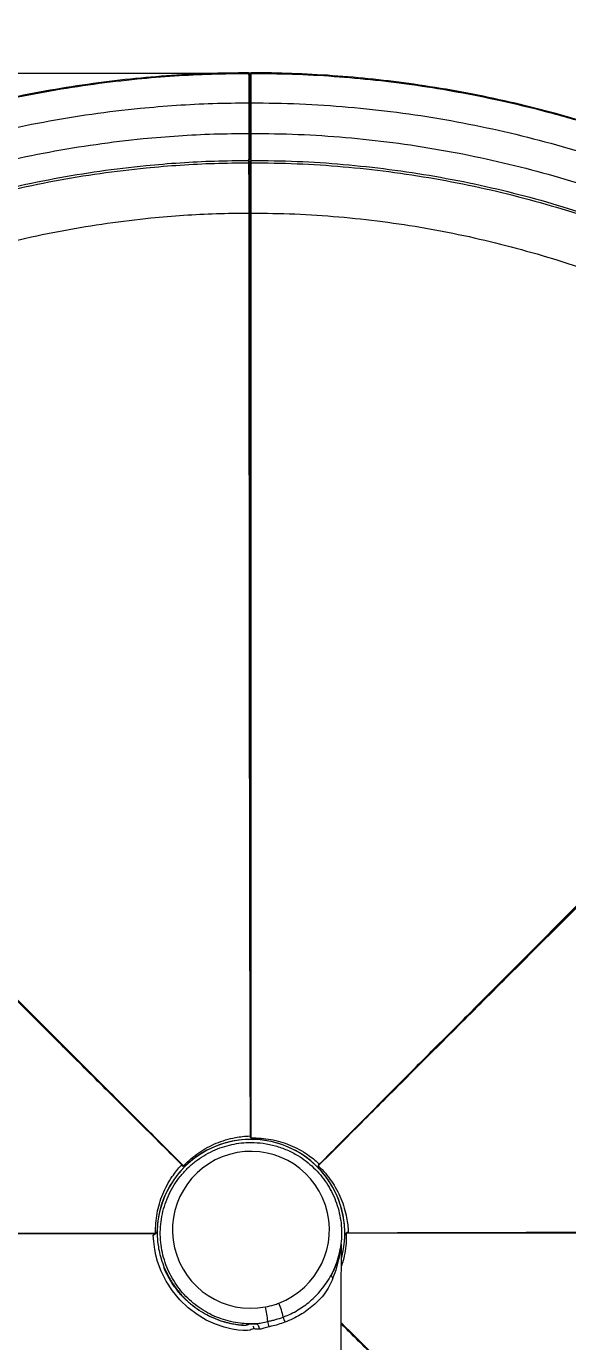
# Model space of a CAD drawing. Header units: millimetres. Extents: x -7720 to 6073, y -7402 to 5433.
# Drawn here: x -1312 to -958, y 3104 to 3965 of the extents above; entities that cross this region are included whole.
import ezdxf

# ---------------------------------------------------------------- set-up
doc = ezdxf.new("R2010")
doc.units = ezdxf.units.MM
for name, color, linetype in [('DIKOM_ЗОНА', 80, 'Continuous'), ('DIKOM_ОБЪЕКТ', 7, 'Continuous'), ('DIKOM_РАЗМЕР_ЗОНА', 7, 'Continuous'), ('DIKOM_РАЗМЕР_ОБЪЕКТА', 7, 'Continuous')]:
    doc.layers.add(name, color=color, linetype=linetype)
doc.styles.add('style1', font='arial.ttf', dxfattribs={"width": 0.8})
doc.dimstyles.new('1-50', dxfattribs={"dimtxt": 300, "dimasz": 200, "dimexe": 100, "dimexo": 0, "dimgap": 100, "dimtad": 1, "dimtxsty": 'style1', "dimcen": 200, "dimclrd": 7, "dimclre": 7, "dimclrt": 7, "dimadec": 1, "dimazin": 2, "dimtfac": 1, "dimtmove": 0, "dimatfit": 2, "dimfxl": 0, "dimlwd": 25, "dimlwe": 18, "dimarcsym": 0})

# ---------------------------------------------------------------- blocks, each defined once
blk = doc.blocks.new('*D0')
at = {"layer": 'Defpoints', "color": 0, "transparency": 16777216}
for p in [(-1165.04, 3934.07), (-6387.82, -4153.36), (1392.52, -4153.36)]:
    blk.add_point(p, dxfattribs=at)
at = {"layer": 'DIKOM_РАЗМЕР_ОБЪЕКТА', "color": 7, "lineweight": 18, "transparency": 16777216}
for p, q in [((-1165.04, 3934.07), (-6487.82, 3934.07)), ((1392.52, -4153.36), (-6487.82, -4153.36))]:
    blk.add_line(p, q, dxfattribs=at)
at = {"layer": 'DIKOM_РАЗМЕР_ОБЪЕКТА', "color": 7, "lineweight": 25, "transparency": 16777216}
blk.add_line((-6387.82, 3734.07), (-6387.82, -3953.36), dxfattribs=at)
at = {"layer": 'DIKOM_РАЗМЕР_ОБЪЕКТА', "color": 7, "transparency": 16777216}
for points in [[(-6421.16, 3734.07), (-6354.49, 3734.07), (-6387.82, 3934.07)], [(-6421.16, -3953.36), (-6354.49, -3953.36), (-6387.82, -4153.36)]]:
    blk.add_solid(points, dxfattribs=at)
at = {"layer": 'DIKOM_РАЗМЕР_ОБЪЕКТА', "color": 7, "transparency": 16777216, "insert": (-6640.99, -109.65), "char_height": 300, "attachment_point": 5, "rotation": 90, "style": 'style1'}
blk.add_mtext('8100', dxfattribs=at)
blk = doc.blocks.new('*D2')
at = {"layer": 'Defpoints', "color": 0, "transparency": 16777216}
for p in [(-2365.16, 5433.02), (-7269.56, -6016.09), (1800.96, -6016.09)]:
    blk.add_point(p, dxfattribs=at)
at = {"layer": 'DIKOM_РАЗМЕР_ЗОНА', "color": 7, "lineweight": 18, "transparency": 16777216}
for p, q in [((-2365.16, 5433.02), (-7369.56, 5433.02)), ((1800.96, -6016.09), (-7369.56, -6016.09))]:
    blk.add_line(p, q, dxfattribs=at)
at = {"layer": 'DIKOM_РАЗМЕР_ЗОНА', "color": 7, "lineweight": 25, "transparency": 16777216}
blk.add_line((-7269.56, 5233.02), (-7269.56, -5816.09), dxfattribs=at)
at = {"layer": 'DIKOM_РАЗМЕР_ЗОНА', "color": 7, "transparency": 16777216}
for points in [[(-7302.9, 5233.02), (-7236.23, 5233.02), (-7269.56, 5433.02)], [(-7302.9, -5816.09), (-7236.23, -5816.09), (-7269.56, -6016.09)]]:
    blk.add_solid(points, dxfattribs=at)
at = {"layer": 'DIKOM_РАЗМЕР_ЗОНА', "color": 7, "transparency": 16777216, "insert": (-7522.73, -291.53), "char_height": 300, "attachment_point": 5, "rotation": 90, "style": 'style1'}
blk.add_mtext('11500', dxfattribs=at)

msp = doc.modelspace()

# ---------------------------------------------------------------- linework, layer by layer
at = {"layer": 'DIKOM_ЗОНА', "color": 3, "lineweight": 15}
msp.add_lwpolyline([(1006.316, 3795.137, 0.3348645), (-1165.044, 5433.022), (-2365.162, 5433.022, 0.1989124), (-3072.269, 5140.129), (-4062.919, 4149.479, 0.1989124), (-4355.812, 3442.372), (-4355.812, 2151.97, -0.4142136), (-4605.812, 1901.97), (-4938.714, 1901.97, 0.4142136), (-5938.714, 901.97), (-5938.714, -776.987, 0.4142136), (-4938.714, -1776.987), (-3541.996, -1776.987, -0.3663414), (-3295.439, -1985.636, 0.3663414), (-2051.333, -3038.468), (-1706.172, -3038.468, -0.1989124), (-1529.395, -3111.691), (1082.178, -5723.265, 0.421069)], format="xyb", dxfattribs=at)
at = {"layer": 'DIKOM_ОБЪЕКТ', "color": 7, "linetype": 'Continuous', "lineweight": 15}
for p, q in [((-1165.044, 3934.068), (-1165.693, 3933.484)), ((-1165.044, 3934.432), (-1165.044, 3934.068)), ((-1165.044, 3914.784), (-1165.795, 3914.783)), ((-1165.786, 3914.783), (-1165.785, 3914.783)), ((-1165.044, 3914.784), (-1165.044, 3894.784)), ((-1165.044, 3894.784), (-1165.872, 3894.782)), ((-1165.783, 3894.778), (-1165.783, 3894.778)), ((-1165.044, 3875.571), (-1165.891, 3876.332)), ((-1165.886, 3876.1), (-1165.886, 3876.132)), ((-1165.044, 3877.099), (-1165.697, 3877.685)), ((-1165.044, 3877.099), (-1165.044, 3875.571)), ((-1165.852, 3843.05), (-1165.828, 3846.265)), ((-1165.755, 3238.515), (-1165.362, 3238.374)), ((-1164.865, 3237.23), (-1164.779, 3236.843)), ((-1120.483, 3220.351), (-1120.304, 3219.974)), ((-1210.611, 3219.345), (-1210.234, 3219.524)), ((-1209.133, 3218.967), (-1209.073, 3219.067)), ((-1209.073, 3219.067), (-1208.738, 3218.853)), ((-1120.761, 3218.814), (-1120.974, 3218.479)), ((-1102.597, 3174.605), (-1102.985, 3174.519)), ((-1101.313, 3175.496), (-1101.454, 3175.103)), ((-1105.744, 3167.204), (-1105.719, 3167.583)), ((-1168.341, 3114.731), (-1168.297, 3114.738))]:
    msp.add_line(p, q, dxfattribs=at)
at = {"layer": 'DIKOM_ОБЪЕКТ', "color": 7, "linetype": 'Continuous', "lineweight": 15, "flags": 128}
for points in [[(-1166.381, 3934.067), (-1166.381, 3934.076), (-1166.381, 3934.113), (-1166.381, 3934.26), (-1166.381, 3934.431)], [(-1165.881, 3933.567), (-1165.881, 3933.626), (-1165.881, 3933.943)], [(-1166.155, 3894.783), (-1166.156, 3899.788), (-1166.158, 3904.792), (-1166.16, 3914.783), (-1166.16, 3914.783)], [(-1166.155, 3894.778), (-1166.155, 3894.783), (-1166.155, 3894.783)], [(-1165.783, 3894.783), (-1165.788, 3894.783), (-1165.831, 3894.783), (-1165.911, 3894.783), (-1166.022, 3894.783), (-1166.155, 3894.783)], [(-1166.387, 3877.096), (-1166.387, 3877.097), (-1166.386, 3877.098)], [(-1165.729, 3382.058), (-1165.765, 3401.968), (-1165.799, 3421.99), (-1165.831, 3442.072), (-1165.86, 3462.201), (-1165.887, 3482.404), (-1165.913, 3502.604), (-1165.938, 3522.749), (-1165.96, 3542.785), (-1165.982, 3562.653), (-1166.003, 3582.363), (-1166.022, 3601.938), (-1166.04, 3621.304), (-1166.058, 3640.409), (-1166.075, 3659.204), (-1166.095, 3682.477), (-1166.114, 3705.168), (-1166.132, 3727.211), (-1166.15, 3748.548), (-1166.166, 3769.119), (-1166.181, 3788.869), (-1166.198, 3807.743), (-1166.213, 3825.689), (-1166.227, 3842.635), (-1166.227, 3842.635), (-1166.227, 3842.635)], [(-1165.821, 3843.049), (-1165.82, 3843.043), (-1165.819, 3843.002)], [(-1018.964, 3321.834), (-1004.911, 3335.938), (-990.777, 3350.12), (-976.6, 3364.342), (-962.386, 3378.595), (-948.119, 3392.901)], [(-1312.093, 3320.864), (-1326.197, 3334.917)], [(-1164.797, 3111.743), (-1164.797, 3111.743), (-1165.561, 3111.33), (-1167.376, 3111.108), (-1170.061, 3111.121), (-1173.434, 3111.411), (-1177.313, 3112.022), (-1182.555, 3113.306), (-1188.278, 3115.29), (-1194.265, 3118.021), (-1200.3, 3121.55), (-1206.168, 3125.924), (-1211.628, 3131.19), (-1216.473, 3137.142), (-1220.595, 3143.512), (-1223.886, 3150.028), (-1226.24, 3156.422), (-1227.289, 3160.409), (-1228.041, 3164.153), (-1228.733, 3169.341), (-1229.024, 3173.649)], [(-957.77, 3175.47), (-937.859, 3175.506)], [(-1106.063, 3096.55), (-1105.905, 3131.877), (-1105.744, 3167.204)], [(-1112.352, 3147.57), (-1112.419, 3147.365), (-1112.427, 3147.135), (-1112.376, 3146.885), (-1112.268, 3146.621), (-1112.105, 3146.347), (-1111.89, 3146.069), (-1111.628, 3145.795), (-1111.324, 3145.529)], [(-1161.989, 3115.613), (-1161.514, 3115.558), (-1161.056, 3115.353), (-1160.638, 3115.011), (-1160.28, 3114.546), (-1160, 3113.984), (-1159.814, 3113.353), (-1159.73, 3112.684), (-1159.753, 3112.012)]]:
    msp.add_lwpolyline(points, dxfattribs=at)
at = {"layer": 'DIKOM_ОБЪЕКТ', "color": 7, "linetype": 'Continuous', "lineweight": 15}
for centre, radius, start, end in [((-1166.059, 3806.233), 108.55, 89.855496, 90.053439), ((-1165.914, 3963.015), 68.237, 269.798187, 270.109788), ((-1389.648, 3876.62), 223.262, 359.730679, 0.122298), ((-1166.392, 3876.07), 0.5, 270.383253, 333.525773), ((-1166.392, 3876.07), 0.5, 333.517129, 6.804306), ((-1166.246, 3843.066), 0.432, 272.428426, 351.500605), ((-1162.827, 3238.982), 2.965, 189.074991, 246.396318), ((-1165.044, 3174.784), 61.489, 90, 178.153815), ((-1165.044, 3174.784), 61.489, 345.104402, 178.153815), ((-1165.044, 3174.784), 61.489, 345.133436, 90), ((-1118.081, 3218.612), 2.965, 144.07527, 201.396131), ((-1208.871, 3221.746), 2.965, 234.07527, 291.396131), ((-1100.845, 3172.567), 2.965, 99.074991, 156.396318), ((-1128.593, 3171.188), 23.193, 341.543386, 350.108966), ((-1243.236, 3107.506), 89.789, 6.141469, 12.268265), ((-1189.02, 3110.426), 46.163, 11.918655, 23.790378), ((-1196.189, 3104.806), 43.983, 11.482335, 16.248558), ((-1127.916, 3123.116), 16.245, 191.199995, 203.828183), ((-1127.432, 3023.861), 95.496, 111.943944, 113.033867)]:
    msp.add_arc(centre, radius, start, end, dxfattribs=at)
msp.add_ellipse((-1165.044, 3177.041), major_axis=(0, -51.351), ratio=0.9999981, start_param=0.3636415, end_param=6.4701759, dxfattribs=at)
for points, knots in [([(-1166.381, 3934.431), (-1175.391, 3934.322), (-1193.414, 3934.105), (-1220.411, 3932.56), (-1247.791, 3930.085), (-1275.512, 3926.534), (-1303.53, 3921.881), (-1330.589, 3916.342), (-1356.674, 3910.016), (-1381.783, 3903.007), (-1406.645, 3895.14), (-1431.216, 3886.431), (-1453.979, 3877.471), (-1477.16, 3867.5), (-1500.717, 3856.441), (-1525.958, 3843.42), (-1550.694, 3829.465), (-1574.896, 3814.596), (-1598.5, 3798.823), (-1621.154, 3782.543), (-1642.421, 3765.63), (-1663.933, 3748.896), (-1680.121, 3729.295), (-1702.196, 3721.131), (-1702.196, 3711.936), (-1702.196, 3711.936)], [0, 0, 0, 0, 0.0454089, 0.0908314, 0.1362403, 0.1839372, 0.2316499, 0.2793469, 0.3231048, 0.366899, 0.4107054, 0.4544997, 0.4982575, 0.533969, 0.581666, 0.6293786, 0.6770756, 0.7247726, 0.7724852, 0.8201822, 0.8651235, 0.910091, 0.9550586, 0.9999999, 1, 1, 1, 1]), ([(-1701.938, 3711.679), (-1695.443, 3718.04), (-1682.453, 3730.764), (-1662.116, 3748.945), (-1641.186, 3766.437), (-1619.631, 3783.15), (-1597.489, 3799.084), (-1573.442, 3815.11), (-1547.395, 3831.033), (-1519.282, 3846.626), (-1490.53, 3861.016), (-1462.246, 3873.705), (-1434.541, 3884.825), (-1407.518, 3894.501), (-1380.147, 3903.15), (-1352.47, 3910.758), (-1324.525, 3917.315), (-1296.351, 3922.811), (-1267.992, 3927.238), (-1240.905, 3930.427), (-1215.157, 3932.534), (-1190.781, 3933.797), (-1174.514, 3933.977), (-1166.38, 3934.066)], [0, 0, 0, 0, 0.0458351, 0.0916754, 0.137506, 0.1833482, 0.2291782, 0.2750193, 0.3290351, 0.3830602, 0.4370754, 0.4911009, 0.539329, 0.5875658, 0.6357969, 0.6840305, 0.7322655, 0.7804953, 0.8287329, 0.8769603, 0.9179783, 0.9589857, 1, 1, 1, 1]), ([(-1166.381, 3934.431), (-1166.38, 3934.431), (-1166.274, 3934.431), (-1166.09, 3934.383), (-1165.931, 3934.178), (-1165.869, 3934.021), (-1165.881, 3933.944), (-1165.881, 3933.943)], [0, 0, 0, 0, 0.0053011, 0.4795623, 0.803408, 0.9979205, 1, 1, 1, 1]), ([(-1166.38, 3934.066), (-1166.38, 3934.066), (-1166.38, 3934.066), (-1166.38, 3934.067), (-1166.381, 3934.067)], [0, 0, 0, 0, 0.0014493, 1, 1, 1, 1]), ([(-1165.996, 3933.883), (-1166.027, 3933.916), (-1166.093, 3933.987), (-1166.23, 3934.053), (-1166.33, 3934.063), (-1166.381, 3934.067)], [0, 0, 0, 0, 0.3133331, 0.6566561, 1, 1, 1, 1]), ([(-1166.16, 3914.783), (-1166.16, 3914.783), (-1166.16, 3915.868), (-1166.162, 3918.042), (-1166.173, 3921.209), (-1166.189, 3924.191), (-1166.209, 3926.91), (-1166.235, 3929.276), (-1166.263, 3931.238), (-1166.296, 3932.712), (-1166.335, 3933.791), (-1166.363, 3933.97), (-1166.379, 3934.066)], [0, 0, 0, 0, 0.000002, 0.1089246, 0.2178464, 0.3268002, 0.4357512, 0.5445478, 0.6533421, 0.7619829, 0.8706237, 1, 1, 1, 1]), ([(-1165.886, 3933.618), (-1165.892, 3933.66), (-1165.906, 3933.751), (-1165.979, 3933.877), (-1166.089, 3933.982), (-1166.227, 3934.053), (-1166.328, 3934.062), (-1166.379, 3934.066)], [0, 0, 0, 0, 0.1708822, 0.3781205, 0.5854478, 0.7927204, 1, 1, 1, 1]), ([(-1165.044, 3934.432), (-1165.052, 3934.426), (-1165.068, 3934.413), (-1165.204, 3934.295), (-1165.432, 3934.093), (-1165.692, 3933.862), (-1165.889, 3933.685), (-1165.953, 3933.629)], [0, 0, 0, 0, 0.1890684, 0.3783367, 0.564509, 0.859877, 1, 1, 1, 1]), ([(-1165.785, 3914.783), (-1165.785, 3915.27), (-1165.785, 3916.532), (-1165.787, 3918.592), (-1165.79, 3920.913), (-1165.796, 3923.164), (-1165.802, 3925.275), (-1165.809, 3927.21), (-1165.818, 3928.936), (-1165.827, 3930.428), (-1165.836, 3931.654), (-1165.848, 3932.6), (-1165.862, 3933.253), (-1165.869, 3933.516), (-1165.879, 3933.595), (-1165.882, 3933.619)], [0, 0, 0, 0, 0.0500858, 0.1297759, 0.2136756, 0.2969609, 0.3802929, 0.4640121, 0.5471946, 0.6308735, 0.7142359, 0.7975616, 0.8814602, 0.9631066, 1, 1, 1, 1]), ([(-628.838, 3712.881), (-635.286, 3719.175), (-648.184, 3731.766), (-668.366, 3749.764), (-689.476, 3767.374), (-711.589, 3784.465), (-734.691, 3800.986), (-757.741, 3816.203), (-780.659, 3830.175), (-803.371, 3842.973), (-826.513, 3854.991), (-850.045, 3866.206), (-872.477, 3875.967), (-895.919, 3885.308), (-920.396, 3894.145), (-947.451, 3902.786), (-974.81, 3910.41), (-1002.436, 3917.005), (-1030.289, 3922.563), (-1057.786, 3926.992), (-1084.899, 3930.348), (-1111.518, 3932.702), (-1138.411, 3934.116), (-1155.849, 3934.432), (-1165.044, 3934.432), (-1165.044, 3934.432)], [0, 0, 0, 0, 0.0454089, 0.0908314, 0.1362403, 0.1839372, 0.2316499, 0.2793469, 0.3231048, 0.366899, 0.4107054, 0.4544997, 0.4982575, 0.533969, 0.581666, 0.6293787, 0.6770757, 0.7247726, 0.7724853, 0.8201823, 0.8651236, 0.9100911, 0.9550586, 0.9999999, 1, 1, 1, 1]), ([(-1165.044, 3934.068), (-1165.044, 3933.986), (-1165.044, 3933.818), (-1165.044, 3932.705), (-1165.044, 3930.904), (-1165.044, 3928.395), (-1165.044, 3925.331), (-1165.044, 3921.906), (-1165.044, 3918.348), (-1165.044, 3915.949), (-1165.044, 3914.784)], [0, 0, 0, 0, 0.1167056, 0.2402383, 0.3687884, 0.4999986, 0.6312106, 0.7597594, 0.8832951, 1, 1, 1, 1]), ([(-1165.044, 3934.068), (-1155.953, 3933.973), (-1137.77, 3933.785), (-1110.534, 3932.26), (-1083.365, 3929.829), (-1056.306, 3926.405), (-1029.382, 3922.016), (-1001.046, 3916.344), (-971.369, 3909.186), (-940.464, 3900.332), (-909.958, 3890.177), (-880.986, 3879.15), (-853.532, 3867.422), (-827.582, 3855.156), (-802.113, 3841.918), (-777.162, 3827.726), (-752.766, 3812.603), (-728.957, 3796.568), (-705.774, 3779.645), (-684.366, 3762.747), (-664.669, 3746.029), (-646.539, 3729.686), (-634.91, 3718.311), (-629.095, 3712.623)], [0, 0, 0, 0, 0.0458352, 0.0916753, 0.137506, 0.1833481, 0.2291782, 0.2750193, 0.3290351, 0.3830601, 0.4370754, 0.4911009, 0.539329, 0.5875658, 0.6357969, 0.6840305, 0.7322655, 0.7804952, 0.8287329, 0.8769603, 0.9179783, 0.9589856, 1, 1, 1, 1]), ([(-1688.303, 3698.043), (-1680.691, 3705.468), (-1665.468, 3720.316), (-1641.443, 3741.316), (-1616.605, 3761.332), (-1590.906, 3780.241), (-1564.582, 3797.924), (-1537.685, 3814.366), (-1510.285, 3829.563), (-1482.264, 3843.588), (-1453.483, 3856.5), (-1423.974, 3868.251), (-1393.789, 3878.784), (-1363.172, 3888.006), (-1332.19, 3895.896), (-1300.891, 3902.442), (-1269.344, 3907.628), (-1240.285, 3911.13), (-1213.823, 3913.294), (-1190.004, 3914.525), (-1174.109, 3914.697), (-1166.16, 3914.783)], [0, 0, 0, 0, 0.05498582, 0.10996956, 0.16495731, 0.21993942, 0.27492871, 0.32892796, 0.38293641, 0.43693507, 0.49094403, 0.54604411, 0.60115578, 0.65625529, 0.71136732, 0.7664667, 0.82157864, 0.87667828, 0.91779032, 0.9588916, 1, 1, 1, 1]), ([(-1165.783, 3894.783), (-1165.797, 3898.508), (-1165.82, 3904.175), (-1165.731, 3910.809), (-1165.845, 3913.755), (-1165.782, 3914.753), (-1165.78, 3914.782)], [0, 0, 0, 0, 0.5586255, 0.8499642, 0.9956275, 1, 1, 1, 1]), ([(-1165.044, 3914.784), (-1154.412, 3914.652), (-1133.148, 3914.387), (-1101.311, 3912.248), (-1069.593, 3908.838), (-1038.051, 3904.037), (-1006.934, 3897.926), (-976.288, 3890.534), (-946.168, 3881.905), (-916.436, 3872.008), (-886.955, 3860.788), (-857.78, 3848.23), (-828.987, 3834.335), (-800.817, 3819.206), (-773.33, 3802.878), (-746.57, 3785.375), (-720.596, 3766.735), (-697.573, 3748.663), (-677.33, 3731.481), (-659.617, 3715.51), (-648.256, 3704.392), (-642.575, 3698.832)], [0, 0, 0, 0, 0.0549858, 0.1099695, 0.1649573, 0.2199394, 0.2749287, 0.328928, 0.3829364, 0.436935, 0.490944, 0.5460442, 0.6011558, 0.6562553, 0.7113673, 0.7664667, 0.8215786, 0.8766783, 0.9177903, 0.9588916, 1, 1, 1, 1]), ([(-1674.161, 3683.901), (-1666.755, 3691.125), (-1651.943, 3705.572), (-1628.568, 3726.004), (-1604.4, 3745.479), (-1579.397, 3763.878), (-1553.784, 3781.082), (-1527.613, 3797.081), (-1500.954, 3811.866), (-1473.69, 3825.512), (-1445.687, 3838.075), (-1416.976, 3849.508), (-1387.606, 3859.757), (-1357.817, 3868.73), (-1327.672, 3876.407), (-1297.22, 3882.776), (-1266.525, 3887.822), (-1238.255, 3891.228), (-1212.512, 3893.334), (-1189.345, 3894.532), (-1173.885, 3894.699), (-1166.155, 3894.783)], [0, 0, 0, 0, 0.0549882, 0.1099743, 0.1649645, 0.219949, 0.2749407, 0.3289422, 0.382953, 0.436954, 0.4909653, 0.5460677, 0.6011818, 0.6562837, 0.7113981, 0.7664999, 0.8216143, 0.8767162, 0.9178157, 0.9589042, 1, 1, 1, 1]), ([(-1166.386, 3877.098), (-1166.386, 3877.098), (-1166.382, 3877.098), (-1166.355, 3877.212), (-1166.326, 3877.693), (-1166.286, 3878.75), (-1166.25, 3880.261), (-1166.219, 3882.236), (-1166.192, 3884.687), (-1166.172, 3887.472), (-1166.161, 3890.396), (-1166.153, 3892.835), (-1166.154, 3894.303), (-1166.155, 3894.778)], [0, 0, 0, 0, 0.0000044, 0.0588776, 0.1673739, 0.2758691, 0.3836071, 0.4913481, 0.6108852, 0.7304275, 0.8392145, 0.9480042, 1, 1, 1, 1]), ([(-1165.889, 3877.535), (-1165.887, 3877.562), (-1165.881, 3877.636), (-1165.868, 3877.962), (-1165.855, 3878.634), (-1165.84, 3879.62), (-1165.827, 3880.877), (-1165.816, 3882.378), (-1165.806, 3884.111), (-1165.797, 3886.036), (-1165.791, 3888.123), (-1165.787, 3890.336), (-1165.782, 3892.569), (-1165.782, 3894.061), (-1165.782, 3894.778)], [0, 0, 0, 0, 0.0494515, 0.1336519, 0.2234572, 0.3110386, 0.3976368, 0.4849127, 0.571469, 0.6581732, 0.7456221, 0.8324569, 0.9195567, 1, 1, 1, 1]), ([(-1165.044, 3894.784), (-1165.044, 3893.716), (-1165.044, 3891.516), (-1165.044, 3888.252), (-1165.044, 3885.111), (-1165.044, 3882.301), (-1165.044, 3880.001), (-1165.044, 3878.349), (-1165.044, 3877.328), (-1165.044, 3877.174), (-1165.044, 3877.099)], [0, 0, 0, 0, 0.1167054, 0.2402395, 0.3687878, 0.5000002, 0.6312132, 0.7597602, 0.8832946, 1, 1, 1, 1]), ([(-1165.044, 3894.784), (-1154.699, 3894.655), (-1134.01, 3894.398), (-1103.033, 3892.317), (-1072.173, 3888.999), (-1041.483, 3884.328), (-1011.207, 3878.382), (-981.389, 3871.19), (-952.083, 3862.794), (-923.155, 3853.164), (-894.471, 3842.247), (-866.085, 3830.029), (-838.07, 3816.509), (-810.661, 3801.789), (-783.917, 3785.902), (-757.88, 3768.872), (-732.608, 3750.736), (-710.209, 3733.155), (-690.518, 3716.441), (-673.289, 3700.906), (-662.239, 3690.093), (-656.713, 3684.686)], [0, 0, 0, 0, 0.05498814, 0.10997427, 0.1649644, 0.21994892, 0.27494064, 0.32894223, 0.38295298, 0.43695391, 0.49096528, 0.54606777, 0.60118179, 0.65628362, 0.71139815, 0.76649989, 0.82161422, 0.87671622, 0.91781566, 0.95890425, 1, 1, 1, 1]), ([(-1661.655, 3671.396), (-1654.431, 3678.442), (-1639.984, 3692.534), (-1617.182, 3712.465), (-1593.608, 3731.462), (-1569.219, 3749.408), (-1544.235, 3766.19), (-1518.708, 3781.795), (-1492.704, 3796.218), (-1466.109, 3809.529), (-1438.794, 3821.783), (-1410.788, 3832.935), (-1382.14, 3842.933), (-1353.082, 3851.685), (-1323.678, 3859.173), (-1293.973, 3865.386), (-1264.033, 3870.308), (-1236.485, 3873.627), (-1211.433, 3875.678), (-1188.921, 3876.846), (-1173.898, 3877.014), (-1166.386, 3877.098)], [0, 0, 0, 0, 0.055014, 0.1100261, 0.1650421, 0.2200526, 0.2750702, 0.3290972, 0.3831334, 0.4371598, 0.4911966, 0.546325, 0.601465, 0.6565928, 0.7117333, 0.7668609, 0.8220013, 0.8771292, 0.918091, 0.959042, 1, 1, 1, 1]), ([(-1660.575, 3670.316), (-1653.367, 3677.347), (-1638.951, 3691.408), (-1616.199, 3711.295), (-1592.676, 3730.251), (-1568.34, 3748.158), (-1543.41, 3764.903), (-1517.938, 3780.475), (-1491.991, 3794.866), (-1465.454, 3808.148), (-1438.199, 3820.376), (-1410.253, 3831.504), (-1381.667, 3841.479), (-1352.673, 3850.213), (-1323.333, 3857.684), (-1293.693, 3863.884), (-1263.817, 3868.795), (-1236.33, 3872.107), (-1211.334, 3874.153), (-1188.873, 3875.319), (-1173.884, 3875.486), (-1166.389, 3875.57)], [0, 0, 0, 0, 0.0550145, 0.1100272, 0.1650438, 0.2200547, 0.2750729, 0.3291004, 0.3831372, 0.4371641, 0.4912015, 0.5463303, 0.6014709, 0.6565993, 0.7117403, 0.7668685, 0.8220094, 0.8771378, 0.9180967, 0.9590448, 1, 1, 1, 1]), ([(-1166.227, 3842.635), (-1166.227, 3842.635), (-1166.227, 3846.437), (-1166.247, 3849.123), (-1166.262, 3856.235), (-1166.283, 3861.558), (-1166.302, 3866.335), (-1166.323, 3870.116), (-1166.342, 3873.054), (-1166.369, 3874.92), (-1166.389, 3875.57), (-1166.389, 3875.57), (-1166.389, 3875.57)], [0, 0, 0, 0, 0.0000006, 0.1193102, 0.2386187, 0.3618922, 0.4856055, 0.6093199, 0.7325936, 0.8662963, 0.9999988, 1, 1, 1, 1]), ([(-1165.896, 3877.535), (-1165.896, 3877.53), (-1165.894, 3877.47), (-1165.943, 3877.359), (-1166.043, 3877.222), (-1166.171, 3877.14), (-1166.29, 3877.102), (-1166.357, 3877.098), (-1166.387, 3877.096)], [0, 0, 0, 0, 0.017036, 0.2509994, 0.4849776, 0.7189616, 0.8745193, 1, 1, 1, 1]), ([(-1166.065, 3876.092), (-1166.064, 3875.977), (-1166.06, 3875.653), (-1166.058, 3873.894), (-1166.053, 3871.035), (-1166.049, 3867.251), (-1166.045, 3862.508), (-1166.041, 3856.851), (-1166.037, 3851.501), (-1166.036, 3847.807), (-1166.036, 3846.488)], [0, 0, 0, 0, 0.0829034, 0.2342998, 0.3715793, 0.5088599, 0.6501296, 0.7913999, 0.9255081, 1, 1, 1, 1]), ([(-1165.972, 3875.863), (-1165.94, 3875.93), (-1165.875, 3876.062), (-1165.896, 3876.105), (-1165.781, 3876.484), (-1165.836, 3877.028), (-1165.89, 3877.565)], [0, 0, 0, 0, 0.0125584, 0.025028, 0.0372433, 1, 1, 1, 1]), ([(-1165.044, 3877.099), (-1154.953, 3876.973), (-1134.772, 3876.722), (-1104.556, 3874.692), (-1074.454, 3871.456), (-1044.518, 3866.9), (-1014.986, 3861.1), (-985.9, 3854.084), (-957.314, 3845.895), (-929.097, 3836.502), (-901.117, 3825.852), (-873.428, 3813.935), (-846.101, 3800.746), (-819.365, 3786.388), (-793.279, 3770.891), (-767.881, 3754.28), (-743.23, 3736.589), (-721.404, 3719.457), (-702.239, 3703.193), (-685.495, 3688.101), (-674.754, 3677.597), (-669.382, 3672.344)], [0, 0, 0, 0, 0.05501404, 0.11002612, 0.16504217, 0.22005256, 0.2750702, 0.32909717, 0.38313342, 0.4371598, 0.49119664, 0.54632498, 0.60146504, 0.65659285, 0.71173327, 0.76686093, 0.82200134, 0.87712929, 0.91809095, 0.95904196, 1, 1, 1, 1]), ([(-1165.044, 3875.571), (-1154.975, 3875.446), (-1134.838, 3875.196), (-1104.688, 3873.17), (-1074.651, 3869.94), (-1044.78, 3865.394), (-1015.312, 3859.607), (-986.29, 3852.607), (-957.766, 3844.435), (-929.61, 3835.062), (-901.691, 3824.436), (-874.062, 3812.544), (-846.795, 3799.385), (-820.117, 3785.058), (-794.087, 3769.595), (-768.745, 3753.02), (-744.148, 3735.367), (-722.369, 3718.273), (-703.247, 3702.044), (-686.541, 3686.987), (-675.823, 3676.506), (-670.464, 3671.266)], [0, 0, 0, 0, 0.05501463, 0.11002719, 0.16504378, 0.22005471, 0.27507289, 0.32910039, 0.38313716, 0.43716405, 0.49120148, 0.54633031, 0.60147093, 0.65659926, 0.71174028, 0.76686844, 0.82200936, 0.87713778, 0.91809677, 0.95904486, 1, 1, 1, 1]), ([(-1165.044, 3875.571), (-1165.044, 3875.407), (-1165.044, 3875.076), (-1165.044, 3873.304), (-1165.044, 3870.583), (-1165.044, 3866.832), (-1165.044, 3862.119), (-1165.044, 3856.474), (-1165.044, 3850.047), (-1165.044, 3845.097), (-1165.044, 3842.636)], [0, 0, 0, 0, 0.1234048, 0.2481659, 0.3738501, 0.5000006, 0.6261502, 0.7518346, 0.8765958, 1, 1, 1, 1]), ([(-1637.286, 3647.027), (-1630.417, 3653.727), (-1616.678, 3667.128), (-1594.995, 3686.08), (-1572.578, 3704.145), (-1549.386, 3721.211), (-1525.628, 3737.169), (-1501.353, 3752.009), (-1476.625, 3765.724), (-1451.335, 3778.381), (-1425.361, 3790.034), (-1398.729, 3800.639), (-1371.487, 3810.146), (-1343.855, 3818.469), (-1315.893, 3825.589), (-1287.646, 3831.497), (-1259.175, 3836.178), (-1232.969, 3839.335), (-1209.125, 3841.286), (-1187.687, 3842.398), (-1173.381, 3842.556), (-1166.227, 3842.635)], [0, 0, 0, 0, 0.0550043, 0.1100065, 0.1650127, 0.2200133, 0.2750212, 0.3290384, 0.3830652, 0.4370818, 0.4911091, 0.5462275, 0.6013578, 0.6564757, 0.7116064, 0.7667242, 0.8218548, 0.8769728, 0.9179868, 0.9589898, 1, 1, 1, 1]), ([(-1165.809, 3819.193), (-1165.809, 3819.369), (-1165.811, 3822.089), (-1165.776, 3827.292), (-1165.629, 3834.25), (-1165.597, 3839.503), (-1165.738, 3842.213), (-1165.779, 3843.002)], [0, 0, 0, 0, 0.0211088, 0.3255915, 0.6451775, 0.8966601, 1, 1, 1, 1]), ([(-1165.044, 3842.636), (-1165.044, 3837.779), (-1165.044, 3827.992), (-1165.044, 3812.227), (-1165.044, 3795.543), (-1165.044, 3777.885), (-1165.044, 3759.302), (-1165.044, 3739.825), (-1165.044, 3719.502), (-1165.044, 3698.384), (-1165.044, 3676.534), (-1165.044, 3654.02), (-1165.044, 3630.918), (-1165.044, 3607.311), (-1165.044, 3583.285), (-1165.044, 3558.933), (-1165.044, 3534.349), (-1165.044, 3509.629), (-1165.044, 3484.87), (-1165.044, 3460.168), (-1165.044, 3435.618), (-1165.044, 3411.311), (-1165.044, 3387.474), (-1165.044, 3364.181), (-1165.044, 3341.498), (-1165.044, 3319.352), (-1165.044, 3297.798), (-1165.044, 3276.902), (-1165.044, 3256.665), (-1165.044, 3243.646), (-1165.044, 3237.184)], [0, 0, 0, 0, 0.0333726, 0.0672585, 0.1016326, 0.1364666, 0.1717295, 0.2073876, 0.2434045, 0.2797414, 0.316357, 0.3532081, 0.3902499, 0.4274361, 0.4647191, 0.5020506, 0.5393822, 0.5766651, 0.6138513, 0.6508931, 0.6877443, 0.7243599, 0.7606967, 0.7960799, 0.8311175, 0.865775, 0.9000202, 0.9338236, 0.9671583, 1, 1, 1, 1]), ([(-1165.044, 3842.636), (-1155.448, 3842.516), (-1136.258, 3842.278), (-1107.524, 3840.347), (-1078.9, 3837.269), (-1050.433, 3832.937), (-1022.349, 3827.422), (-994.691, 3820.75), (-967.508, 3812.963), (-940.675, 3804.031), (-914.068, 3793.904), (-887.738, 3782.571), (-861.752, 3770.03), (-836.328, 3756.376), (-811.522, 3741.64), (-787.37, 3725.844), (-763.929, 3709.021), (-743.165, 3692.723), (-724.926, 3677.243), (-708.981, 3662.87), (-698.753, 3652.865), (-693.639, 3647.863)], [0, 0, 0, 0, 0.0550042, 0.1100065, 0.1650128, 0.2200133, 0.2750212, 0.3290385, 0.3830651, 0.4370818, 0.4911091, 0.5462276, 0.6013578, 0.6564758, 0.7116064, 0.7667242, 0.8218548, 0.8769729, 0.9179868, 0.9589898, 1, 1, 1, 1]), ([(-1165.566, 3382.329), (-1165.568, 3384.501), (-1165.575, 3390.736), (-1165.586, 3401.1), (-1165.598, 3413.407), (-1165.609, 3425.765), (-1165.62, 3438.156), (-1165.63, 3450.571), (-1165.639, 3462.999), (-1165.648, 3475.426), (-1165.656, 3487.843), (-1165.664, 3500.238), (-1165.672, 3512.599), (-1165.679, 3524.916), (-1165.686, 3537.177), (-1165.692, 3549.376), (-1165.699, 3561.52), (-1165.705, 3573.62), (-1165.711, 3585.677), (-1165.716, 3597.681), (-1165.722, 3609.621), (-1165.727, 3621.485), (-1165.733, 3633.262), (-1165.738, 3644.941), (-1165.743, 3656.51), (-1165.748, 3667.958), (-1165.753, 3679.273), (-1165.758, 3690.445), (-1165.762, 3701.463), (-1165.767, 3712.317), (-1165.771, 3722.996), (-1165.776, 3733.493), (-1165.78, 3743.805), (-1165.784, 3753.95), (-1165.788, 3763.931), (-1165.792, 3773.742), (-1165.796, 3783.363), (-1165.8, 3792.785), (-1165.803, 3801.993), (-1165.806, 3810.821), (-1165.808, 3816.461), (-1165.809, 3819.193)], [0, 0, 0, 0, 0.0138877, 0.0398734, 0.0658856, 0.0919175, 0.1179625, 0.1440137, 0.170062, 0.1961004, 0.2221222, 0.2481208, 0.2740899, 0.3000238, 0.3259168, 0.3517507, 0.3775653, 0.4034389, 0.4293652, 0.4553378, 0.4813494, 0.5073927, 0.5334601, 0.5595436, 0.5856353, 0.611725, 0.6378041, 0.6638644, 0.6898984, 0.7158986, 0.741858, 0.7677701, 0.7936278, 0.819491, 0.8454705, 0.8714737, 0.897493, 0.9235211, 0.9495483, 0.9755664, 1, 1, 1, 1]), ([(-1637.286, 3647.027), (-1633.852, 3643.593), (-1626.931, 3636.672), (-1615.784, 3625.525), (-1603.986, 3613.727), (-1591.5, 3601.241), (-1578.36, 3588.101), (-1564.588, 3574.329), (-1550.217, 3559.958), (-1535.285, 3545.025), (-1519.834, 3529.575), (-1503.914, 3513.655), (-1487.579, 3497.32), (-1470.886, 3480.627), (-1453.898, 3463.638), (-1436.678, 3446.419), (-1419.294, 3429.035), (-1401.815, 3411.555), (-1384.307, 3394.048), (-1366.841, 3376.581), (-1349.481, 3359.222), (-1332.294, 3342.034), (-1315.438, 3325.179), (-1298.967, 3308.708), (-1282.928, 3292.669), (-1267.268, 3277.009), (-1252.028, 3261.768), (-1237.252, 3246.992), (-1222.942, 3232.683), (-1213.736, 3223.477), (-1209.167, 3218.908)], [0, 0, 0, 0, 0.0333726, 0.0672585, 0.1016325, 0.1364665, 0.1717295, 0.2073876, 0.2434045, 0.2797413, 0.3163569, 0.3532081, 0.3902499, 0.4274361, 0.464719, 0.5020506, 0.5393821, 0.5766651, 0.6138513, 0.6508931, 0.6877443, 0.7243599, 0.7606967, 0.7960799, 0.8311175, 0.865775, 0.9000202, 0.9338236, 0.9671583, 1, 1, 1, 1]), ([(-692.801, 3647.027), (-696.235, 3643.593), (-703.156, 3636.672), (-714.303, 3625.524), (-726.101, 3613.727), (-738.587, 3601.241), (-751.727, 3588.101), (-765.499, 3574.329), (-779.87, 3559.958), (-794.803, 3545.025), (-810.253, 3529.575), (-826.173, 3513.655), (-842.508, 3497.319), (-859.201, 3480.627), (-876.19, 3463.638), (-893.409, 3446.419), (-910.793, 3429.035), (-928.273, 3411.555), (-945.78, 3394.048), (-963.246, 3376.581), (-980.606, 3359.222), (-997.793, 3342.034), (-1014.649, 3325.179), (-1031.12, 3308.708), (-1047.159, 3292.669), (-1062.819, 3277.009), (-1078.059, 3261.768), (-1092.835, 3246.992), (-1107.145, 3232.683), (-1116.351, 3223.477), (-1120.92, 3218.908)], [0, 0, 0, 0, 0.0333726, 0.0672585, 0.1016325, 0.1364665, 0.1717294, 0.2073876, 0.2434045, 0.2797413, 0.3163569, 0.3532081, 0.3902499, 0.4274361, 0.464719, 0.5020506, 0.5393821, 0.5766651, 0.6138512, 0.6508931, 0.6877443, 0.7243599, 0.7606967, 0.7960799, 0.8311175, 0.865775, 0.9000202, 0.9338236, 0.9671583, 1, 1, 1, 1]), ([(-1018.657, 3321.91), (-1017.123, 3323.447), (-1012.718, 3327.861), (-1005.398, 3335.197), (-996.703, 3343.908), (-987.973, 3352.654), (-979.219, 3361.423), (-970.447, 3370.21), (-961.666, 3379.004), (-952.885, 3387.798), (-944.111, 3396.583), (-935.352, 3405.353), (-926.617, 3414.099), (-917.912, 3422.814), (-909.247, 3431.489), (-900.626, 3440.119), (-892.043, 3448.711), (-883.492, 3457.271), (-874.97, 3465.801), (-866.486, 3474.293), (-858.047, 3482.74), (-849.662, 3491.133), (-841.338, 3499.464), (-833.083, 3507.726), (-824.906, 3515.91), (-816.815, 3524.009), (-808.817, 3532.013), (-800.921, 3539.916), (-793.134, 3547.71), (-785.462, 3555.388), (-777.913, 3562.943), (-770.495, 3570.369), (-763.206, 3577.663), (-756.035, 3584.84), (-748.98, 3591.901), (-742.045, 3598.841), (-735.245, 3605.646), (-728.585, 3612.311), (-722.077, 3618.825), (-715.837, 3625.069), (-711.85, 3629.059), (-709.919, 3630.991)], [0, 0, 0, 0, 0.0138877, 0.0398734, 0.0658855, 0.0919175, 0.1179625, 0.1440136, 0.170062, 0.1961004, 0.2221222, 0.2481208, 0.2740899, 0.3000238, 0.3259169, 0.3517507, 0.3775653, 0.4034389, 0.4293652, 0.4553378, 0.4813494, 0.5073927, 0.5334602, 0.5595436, 0.5856352, 0.611725, 0.637804, 0.6638644, 0.6898984, 0.7158986, 0.7418581, 0.7677701, 0.7936279, 0.8194911, 0.8454705, 0.8714736, 0.897493, 0.923521, 0.9495483, 0.9755664, 1, 1, 1, 1]), ([(-1165.362, 3238.374), (-1165.385, 3245.498), (-1165.43, 3259.751), (-1165.495, 3281.816), (-1165.553, 3303.052), (-1165.604, 3323.375), (-1165.649, 3342.688), (-1165.691, 3362.261), (-1165.717, 3375.412), (-1165.729, 3382.054), (-1165.729, 3382.058)], [0, 0, 0, 0, 0.1577653, 0.3156335, 0.4734047, 0.6048137, 0.736223, 0.8680165, 0.9999234, 1, 1, 1, 1]), ([(-1210.234, 3219.524), (-1215.287, 3224.545), (-1225.397, 3234.592), (-1241.046, 3250.148), (-1256.103, 3265.123), (-1270.509, 3279.457), (-1284.197, 3293.082), (-1298.067, 3306.893), (-1307.385, 3316.173), (-1312.09, 3320.861), (-1312.093, 3320.864)], [0, 0, 0, 0, 0.1577651, 0.3156333, 0.4734047, 0.6048136, 0.736223, 0.8680165, 0.9999234, 1, 1, 1, 1]), ([(-1120.304, 3219.974), (-1115.283, 3225.028), (-1105.236, 3235.138), (-1089.68, 3250.786), (-1074.705, 3265.843), (-1060.37, 3280.25), (-1046.746, 3293.938), (-1032.935, 3307.808), (-1023.655, 3317.125), (-1018.966, 3321.831), (-1018.964, 3321.834)], [0, 0, 0, 0, 0.15776511, 0.31563336, 0.47340464, 0.60481369, 0.73622298, 0.86801659, 0.99992338, 1, 1, 1, 1]), ([(-1209.073, 3219.067), (-1207.541, 3220.58), (-1204.478, 3223.607), (-1199.305, 3227.527), (-1193.759, 3230.949), (-1187.843, 3233.78), (-1181.634, 3236.002), (-1175.818, 3237.412), (-1170.506, 3238.234), (-1167.339, 3238.421), (-1165.755, 3238.515)], [0, 0, 0, 0, 0.1337422, 0.2675186, 0.4012605, 0.5362429, 0.6712616, 0.806244, 0.9030951, 1, 1, 1, 1]), ([(-1164.432, 3236.594), (-1164.571, 3236.706), (-1164.93, 3236.998), (-1165.289, 3237.635), (-1165.338, 3238.128), (-1165.362, 3238.374)], [0, 0, 0, 0, 0.2390305, 0.6193181, 1, 1, 1, 1]), ([(-1161.989, 3115.613), (-1163.653, 3115.568), (-1166.982, 3115.478), (-1172.462, 3115.911), (-1178.372, 3116.933), (-1184.606, 3118.733), (-1190.61, 3121.189), (-1196.299, 3124.299), (-1201.616, 3127.999), (-1206.524, 3132.266), (-1210.941, 3137.075), (-1214.823, 3142.355), (-1218.128, 3148.063), (-1220.782, 3154.15), (-1222.757, 3160.537), (-1224.019, 3167.144), (-1224.51, 3173.899), (-1224.232, 3180.713), (-1223.181, 3187.475), (-1221.334, 3194.093), (-1218.731, 3200.483), (-1215.416, 3206.528), (-1211.411, 3212.134), (-1206.796, 3217.243), (-1201.652, 3221.77), (-1196.041, 3225.639), (-1190.066, 3228.837), (-1183.899, 3231.291), (-1177.637, 3232.993), (-1171.378, 3234.004), (-1164.453, 3234.382), (-1156.938, 3233.859), (-1148.991, 3232.217), (-1141.364, 3229.5), (-1134.64, 3226.034), (-1128.842, 3222.059), (-1123.908, 3217.823), (-1119.439, 3213.059), (-1115.516, 3207.799), (-1112.179, 3202.116), (-1109.464, 3196.061), (-1107.445, 3189.693), (-1106.141, 3183.09), (-1105.579, 3176.346), (-1105.809, 3169.542), (-1106.814, 3162.761), (-1108.41, 3156.838), (-1110.294, 3151.774), (-1111.666, 3148.971), (-1112.352, 3147.57)], [0, 0, 0, 0, 0.01580861, 0.03161723, 0.05214457, 0.07273724, 0.09326607, 0.11391212, 0.13462242, 0.15527098, 0.17635509, 0.19750397, 0.21859065, 0.24025764, 0.26199138, 0.28365991, 0.30581603, 0.32804169, 0.35019757, 0.37252566, 0.39492566, 0.41725146, 0.43933641, 0.461494, 0.48357561, 0.50510821, 0.52671228, 0.54824218, 0.56827539, 0.58836875, 0.60840115, 0.63405071, 0.65970081, 0.68534312, 0.71098681, 0.73177299, 0.75262372, 0.7734126, 0.79467235, 0.81599755, 0.83725969, 0.85910117, 0.88101025, 0.90285279, 0.92510503, 0.94742749, 0.96967881, 0.98483944, 1, 1, 1, 1]), ([(-1165.044, 3237.184), (-1165.044, 3237.184), (-1164.989, 3237.208), (-1164.927, 3237.219), (-1164.865, 3237.23)], [0, 0, 0, 0, 0.0001038, 1, 1, 1, 1]), ([(-1164.865, 3237.23), (-1162.711, 3237.217), (-1158.404, 3237.191), (-1151.975, 3236.306), (-1145.634, 3234.804), (-1139.449, 3232.622), (-1133.488, 3229.803), (-1128.377, 3226.688), (-1124.04, 3223.512), (-1121.669, 3221.405), (-1120.483, 3220.351)], [0, 0, 0, 0, 0.1337418, 0.2675183, 0.4012601, 0.5362429, 0.6712616, 0.8062437, 0.9030951, 1, 1, 1, 1]), ([(-1227.49, 3174.963), (-1227.477, 3177.116), (-1227.451, 3181.423), (-1226.565, 3187.853), (-1225.063, 3194.194), (-1222.882, 3200.379), (-1220.062, 3206.34), (-1216.947, 3211.45), (-1213.772, 3215.788), (-1211.665, 3218.159), (-1210.611, 3219.345)], [0, 0, 0, 0, 0.1337422, 0.2675186, 0.4012598, 0.5362429, 0.6712616, 0.8062437, 0.9030951, 1, 1, 1, 1]), ([(-1208.318, 3218.923), (-1208.495, 3218.904), (-1208.955, 3218.856), (-1209.66, 3219.053), (-1210.042, 3219.367), (-1210.234, 3219.524)], [0, 0, 0, 0, 0.23903089, 0.61930889, 1, 1, 1, 1]), ([(-1207.601, 3219.104), (-1207.664, 3219.068), (-1207.894, 3218.937), (-1208.181, 3218.896), (-1208.294, 3218.893), (-1208.316, 3218.893)], [0, 0, 0, 0, 0.2337707, 0.8490922, 1, 1, 1, 1]), ([(-1120.905, 3218.058), (-1120.924, 3218.235), (-1120.972, 3218.695), (-1120.775, 3219.4), (-1120.461, 3219.783), (-1120.304, 3219.974)], [0, 0, 0, 0, 0.2390334, 0.6193207, 1, 1, 1, 1]), ([(-1120.572, 3217.054), (-1120.666, 3217.212), (-1120.86, 3217.536), (-1120.933, 3217.921), (-1120.934, 3218.034), (-1120.935, 3218.056)], [0, 0, 0, 0, 0.4333842, 0.8884058, 1, 1, 1, 1]), ([(-1120.92, 3218.908), (-1120.92, 3218.908), (-1120.872, 3218.884), (-1120.816, 3218.849), (-1120.761, 3218.814)], [0, 0, 0, 0, 0.0001029, 1, 1, 1, 1]), ([(-1120.761, 3218.814), (-1119.247, 3217.282), (-1116.22, 3214.218), (-1112.301, 3209.046), (-1108.879, 3203.5), (-1106.048, 3197.584), (-1103.826, 3191.375), (-1102.415, 3185.559), (-1101.594, 3180.246), (-1101.407, 3177.079), (-1101.313, 3175.496)], [0, 0, 0, 0, 0.1337418, 0.2675183, 0.4012601, 0.5362429, 0.6712616, 0.8062437, 0.9030951, 1, 1, 1, 1]), ([(-1832.895, 3174.784), (-1828.039, 3174.784), (-1818.251, 3174.784), (-1802.487, 3174.784), (-1785.802, 3174.784), (-1768.144, 3174.784), (-1749.561, 3174.784), (-1730.085, 3174.784), (-1709.761, 3174.784), (-1688.644, 3174.784), (-1666.793, 3174.784), (-1644.279, 3174.784), (-1621.178, 3174.784), (-1597.57, 3174.784), (-1573.545, 3174.784), (-1549.193, 3174.784), (-1524.608, 3174.784), (-1499.888, 3174.784), (-1475.129, 3174.784), (-1450.428, 3174.784), (-1425.878, 3174.784), (-1401.571, 3174.784), (-1377.733, 3174.784), (-1354.44, 3174.784), (-1331.758, 3174.784), (-1309.611, 3174.784), (-1288.058, 3174.784), (-1267.162, 3174.784), (-1246.924, 3174.784), (-1233.905, 3174.784), (-1227.444, 3174.784)], [0, 0, 0, 0, 0.0333726, 0.0672584, 0.1016324, 0.1364665, 0.1717295, 0.2073876, 0.2434045, 0.2797414, 0.3163569, 0.3532081, 0.3902499, 0.427436, 0.464719, 0.5020506, 0.5393822, 0.5766651, 0.6138513, 0.6508931, 0.6877443, 0.7243599, 0.7606967, 0.7960799, 0.8311175, 0.865775, 0.9000202, 0.9338236, 0.9671583, 1, 1, 1, 1]), ([(-1227.54, 3174.509), (-1231.402, 3174.507), (-1239.416, 3174.505), (-1254.396, 3174.479), (-1272.569, 3174.438), (-1293.802, 3174.384), (-1315.399, 3174.336), (-1336.338, 3174.315), (-1356.534, 3174.298), (-1375.926, 3174.261), (-1395.463, 3174.213), (-1409.001, 3174.173), (-1416.031, 3174.151), (-1416.494, 3174.149)], [0, 0, 0, 0, 0.0661569, 0.1372756, 0.2517746, 0.3664016, 0.4810323, 0.5955366, 0.6948602, 0.7942648, 0.8936692, 0.9929925, 1, 1, 1, 1]), ([(-1226.501, 3176.765), (-1226.548, 3176.388), (-1226.641, 3175.638), (-1227.221, 3174.662), (-1228.035, 3173.933), (-1228.705, 3173.741), (-1229.024, 3173.649)], [0, 0, 0, 0, 0.2624715, 0.5226379, 0.7730036, 1, 1, 1, 1]), ([(-1229.024, 3173.649), (-1229.021, 3173.65), (-1228.921, 3173.689), (-1228.731, 3173.765), (-1228.547, 3173.837), (-1228.458, 3173.871)], [0, 0, 0, 0, 0.0147634, 0.5227345, 1, 1, 1, 1]), ([(-1226.501, 3176.765), (-1226.501, 3176.764), (-1226.49, 3176.422), (-1226.649, 3175.736), (-1227.126, 3174.837), (-1227.767, 3174.184), (-1228.276, 3173.984), (-1228.474, 3173.907)], [0, 0, 0, 0, 0.0006639, 0.2790688, 0.5569167, 0.8278311, 1, 1, 1, 1]), ([(-1227.444, 3174.784), (-1227.444, 3174.784), (-1227.524, 3174.968), (-1227.507, 3174.966), (-1227.49, 3174.963)], [0, 0, 0, 0, 0.00003092, 1, 1, 1, 1]), ([(-1226.501, 3176.765), (-1226.496, 3175.672), (-1226.486, 3173.484), (-1226.192, 3169.351), (-1225.543, 3164.725), (-1224.381, 3159.383), (-1222.377, 3153.404), (-1219.394, 3147.028), (-1215.629, 3140.766), (-1211.164, 3134.883), (-1206.072, 3129.665), (-1200.55, 3125.37), (-1194.922, 3121.918), (-1189.321, 3119.228), (-1183.98, 3117.243), (-1179.103, 3115.955), (-1175.127, 3115.203), (-1172.168, 3114.792), (-1170.031, 3114.65), (-1168.8, 3114.662), (-1168.433, 3114.711), (-1168.34, 3114.723)], [0, 0, 0, 0, 0.04987466, 0.09985415, 0.1498395, 0.19972265, 0.25679503, 0.31406481, 0.37142113, 0.42870185, 0.48578429, 0.5419462, 0.5982894, 0.65470883, 0.71106621, 0.76724032, 0.82060973, 0.87413254, 0.92787381, 0.9817681, 1, 1, 1, 1]), ([(-1102.597, 3174.605), (-1102.608, 3172.451), (-1102.629, 3168.143), (-1103.551, 3161.725), (-1104.599, 3156.817), (-1105.574, 3154.14), (-1105.807, 3153.502)], [0, 0, 0, 0, 0.3018124, 0.6037023, 0.905514, 1, 1, 1, 1]), ([(-1103.622, 3173.506), (-1103.6, 3173.587), (-1103.528, 3173.854), (-1103.349, 3174.095), (-1103.271, 3174.177), (-1103.256, 3174.193)], [0, 0, 0, 0, 0.2607571, 0.8544, 1, 1, 1, 1]), ([(-1103.234, 3174.173), (-1103.121, 3174.311), (-1102.83, 3174.67), (-1102.193, 3175.03), (-1101.7, 3175.079), (-1101.454, 3175.103)], [0, 0, 0, 0, 0.2390321, 0.6193189, 1, 1, 1, 1]), ([(-497.192, 3174.784), (-502.048, 3174.784), (-511.836, 3174.784), (-527.6, 3174.784), (-544.285, 3174.784), (-561.943, 3174.784), (-580.526, 3174.784), (-600.002, 3174.784), (-620.326, 3174.784), (-641.444, 3174.784), (-663.294, 3174.784), (-685.808, 3174.784), (-708.91, 3174.784), (-732.517, 3174.784), (-756.542, 3174.784), (-780.895, 3174.784), (-805.479, 3174.784), (-830.199, 3174.784), (-854.958, 3174.784), (-879.659, 3174.784), (-904.209, 3174.784), (-928.516, 3174.784), (-952.354, 3174.784), (-975.647, 3174.784), (-998.33, 3174.784), (-1020.476, 3174.784), (-1042.029, 3174.784), (-1062.926, 3174.784), (-1083.163, 3174.784), (-1096.182, 3174.784), (-1102.643, 3174.784)], [0, 0, 0, 0, 0.0333726, 0.0672584, 0.1016325, 0.1364665, 0.1717295, 0.2073876, 0.2434045, 0.2797414, 0.3163569, 0.3532081, 0.3902499, 0.4274361, 0.464719, 0.5020506, 0.5393822, 0.5766651, 0.6138513, 0.6508931, 0.6877443, 0.7243599, 0.7606967, 0.7960799, 0.8311175, 0.865775, 0.9000202, 0.9338236, 0.9671583, 1, 1, 1, 1]), ([(-1102.643, 3174.784), (-1102.643, 3174.784), (-1102.619, 3174.729), (-1102.608, 3174.667), (-1102.597, 3174.605)], [0, 0, 0, 0, 0.0001038, 1, 1, 1, 1]), ([(-1101.454, 3175.103), (-1094.33, 3175.125), (-1080.077, 3175.17), (-1058.012, 3175.236), (-1036.776, 3175.294), (-1016.453, 3175.344), (-997.141, 3175.39), (-977.565, 3175.431), (-964.422, 3175.458), (-957.774, 3175.47), (-957.77, 3175.47)], [0, 0, 0, 0, 0.1577653, 0.3156335, 0.4734046, 0.6048138, 0.736223, 0.8680165, 0.9999235, 1, 1, 1, 1]), ([(-1112.352, 3147.57), (-1111.322, 3149.737), (-1109.261, 3154.07), (-1107.719, 3159.151), (-1106.95, 3162.392), (-1106.664, 3163.795), (-1106.519, 3164.524), (-1106.495, 3164.573), (-1106.399, 3164.781), (-1106.084, 3165.981), (-1105.846, 3167.028), (-1105.719, 3167.583)], [0, 0, 0, 0, 0.11480857, 0.22958385, 0.27792423, 0.30746803, 0.32520603, 0.36093568, 0.39684556, 0.68008341, 1, 1, 1, 1]), ([(-1106.593, 3163.845), (-1106.593, 3163.845), (-1106.596, 3163.837), (-1106.608, 3163.69), (-1106.697, 3163.087), (-1106.924, 3161.536), (-1107.555, 3157.966), (-1108.802, 3152.483), (-1110.483, 3147.847), (-1111.324, 3145.529)], [0, 0, 0, 0, 0.0000051, 0.0145766, 0.0622567, 0.1476838, 0.2930846, 0.646508, 1, 1, 1, 1]), ([(-1105.722, 3167.559), (-1105.722, 3167.563), (-1105.721, 3167.571), (-1105.72, 3167.579), (-1105.719, 3167.583)], [0, 0, 0, 0, 0.496943, 1, 1, 1, 1]), ([(-1105.719, 3167.583), (-1105.72, 3167.581), (-1105.72, 3167.576), (-1105.721, 3167.572), (-1105.721, 3167.57)], [0, 0, 0, 0, 0.6742449, 1, 1, 1, 1]), ([(-1168.304, 3114.497), (-1169.095, 3114.515), (-1171.492, 3114.573), (-1176.225, 3115.171), (-1182.146, 3116.447), (-1188.299, 3118.586), (-1194.43, 3121.515), (-1200.432, 3125.201), (-1206.091, 3129.58), (-1211.28, 3134.695), (-1215.714, 3140.427), (-1219.415, 3146.441), (-1221.143, 3150.305), (-1222.006, 3152.236)], [0, 0, 0, 0, 0.047982, 0.1454393, 0.2424843, 0.3356297, 0.4290796, 0.5226449, 0.6160916, 0.7092344, 0.8061219, 0.9031307, 1, 1, 1, 1]), ([(-1143.852, 3119.96), (-1142.218, 3120.628), (-1138.937, 3121.969), (-1134.38, 3124.475), (-1130.139, 3127.266), (-1126.213, 3130.355), (-1122.535, 3133.783), (-1118.893, 3137.862), (-1115.307, 3142.452), (-1113.345, 3145.851), (-1112.352, 3147.57)], [0, 0, 0, 0, 0.1209928, 0.2430102, 0.357063, 0.471118, 0.5885465, 0.7059791, 0.8512596, 1, 1, 1, 1]), ([(-1111.324, 3145.529), (-1112.123, 3143.755), (-1113.737, 3140.171), (-1115.818, 3136.66), (-1117.07, 3134.852), (-1117.07, 3134.852)], [0, 0, 0, 0, 0.49476333, 0.99999549, 1, 1, 1, 1]), ([(-1117.07, 3134.852), (-1117.07, 3134.852), (-1117.557, 3134.268), (-1120.711, 3130.705), (-1124.12, 3127.605), (-1128.312, 3124.249), (-1132.765, 3121.319), (-1137.588, 3118.662), (-1141.042, 3117.258), (-1142.776, 3116.553)], [0, 0, 0, 0, 0.0000041, 0.1607559, 0.3215045, 0.4868318, 0.6521553, 0.8253246, 1, 1, 1, 1]), ([(-1155.497, 3126.585), (-1153.602, 3127), (-1150.64, 3127.648), (-1147.801, 3128.678), (-1146.779, 3129.048)], [0, 0, 0, 0, 0.640172, 1, 1, 1, 1]), ([(-1161.989, 3115.613), (-1161.736, 3115.632), (-1160.539, 3115.725), (-1157.876, 3116.248), (-1155.352, 3116.805), (-1153.962, 3117.112)], [0, 0, 0, 0, 0.1074887, 0.5086972, 1, 1, 1, 1]), ([(-1153.962, 3117.112), (-1153.107, 3117.297), (-1151.395, 3117.667), (-1147.993, 3118.5), (-1145.511, 3119.375), (-1143.852, 3119.96)], [0, 0, 0, 0, 0.2488694, 0.4980124, 1, 1, 1, 1]), ([(-1168.34, 3114.723), (-1168.122, 3114.745), (-1167.576, 3114.8), (-1166.932, 3115.096), (-1166.153, 3115.239), (-1166.224, 3115.448), (-1166.221, 3115.479), (-1165.627, 3115.492), (-1164.755, 3115.505), (-1163.564, 3115.532), (-1162.514, 3115.586), (-1161.989, 3115.613)], [0, 0, 0, 0, 0.0675133, 0.1690497, 0.8292396, 0.874337, 0.9193645, 0.9396701, 0.9599883, 0.9799952, 1, 1, 1, 1]), ([(-1163.638, 3113.976), (-1163.638, 3113.977), (-1163.643, 3113.986), (-1163.62, 3113.946), (-1163.558, 3113.837), (-1163.424, 3113.559), (-1163.252, 3113.075), (-1163.246, 3112.642), (-1163.243, 3112.413)], [0, 0, 0, 0, 0.0063289, 0.0906084, 0.1899498, 0.3452509, 0.6544208, 1, 1, 1, 1]), ([(-1159.753, 3112.012), (-1160.592, 3112.029), (-1161.841, 3112.056), (-1162.756, 3112.225), (-1163.061, 3112.332), (-1163.117, 3112.421), (-1163.119, 3112.438), (-1163.119, 3112.438)], [0, 0, 0, 0, 0.4580332, 0.681777, 0.9053462, 0.9999859, 1, 1, 1, 1]), ([(-1153.086, 3113.561), (-1154.242, 3113.223), (-1156.387, 3112.595), (-1158.582, 3112.062), (-1159.541, 3112.021), (-1159.753, 3112.012)], [0, 0, 0, 0, 0.4763938, 0.8841352, 1, 1, 1, 1]), ([(-1151.735, 3113.932), (-1151.735, 3113.932), (-1152.18, 3113.789), (-1152.633, 3113.675), (-1153.086, 3113.561)], [0, 0, 0, 0, 0.0000433, 1, 1, 1, 1]), ([(-1142.776, 3116.553), (-1144.241, 3116.042), (-1147.179, 3115.016), (-1150.195, 3114.226), (-1151.735, 3113.932), (-1151.735, 3113.932)], [0, 0, 0, 0, 0.4985128, 0.9999936, 1, 1, 1, 1]), ([(-692.801, 2702.542), (-696.235, 2705.976), (-703.156, 2712.897), (-714.303, 2724.044), (-726.101, 2735.842), (-738.587, 2748.328), (-751.727, 2761.468), (-765.499, 2775.24), (-779.87, 2789.611), (-794.803, 2804.543), (-810.253, 2819.994), (-826.173, 2835.913), (-842.508, 2852.249), (-859.201, 2868.942), (-876.19, 2885.93), (-893.409, 2903.15), (-910.793, 2920.533), (-928.273, 2938.013), (-945.78, 2955.52), (-963.246, 2972.987), (-980.606, 2990.346), (-997.794, 3007.534), (-1014.649, 3024.39), (-1031.12, 3040.86), (-1047.159, 3056.899), (-1062.82, 3072.561), (-1078.054, 3087.794), (-1092.458, 3102.198), (-1101.623, 3111.363), (-1105.978, 3115.718)], [0, 0, 0, 0, 0.0346034, 0.0697393, 0.1053812, 0.1415001, 0.1780636, 0.2150371, 0.2523824, 0.2900596, 0.3280257, 0.3662361, 0.4046442, 0.443202, 0.4818602, 0.5205687, 0.5592772, 0.5979354, 0.6364931, 0.6749013, 0.7131117, 0.7510779, 0.788755, 0.8254433, 0.8617733, 0.8977091, 0.9332175, 0.9682677, 1, 1, 1, 1]), ([(-1105.975, 3116.253), (-1105.521, 3115.802), (-1099.989, 3110.304), (-1089.021, 3099.4), (-1073.989, 3084.45), (-1059.577, 3070.11), (-1045.89, 3056.487), (-1032.02, 3042.676), (-1022.702, 3033.395), (-1017.997, 3028.707), (-1017.994, 3028.704)], [0, 0, 0, 0, 0.0164714, 0.2008236, 0.3850627, 0.538517, 0.6919716, 0.8458749, 0.9999105, 1, 1, 1, 1])]:
    msp.add_open_spline(points, degree=3, knots=knots, dxfattribs=at)

# ---------------------------------------------------------------- dimensions: what is measured, and where the dimension line sits
at = {"layer": 'DIKOM_РАЗМЕР_ЗОНА'}
dim = msp.add_linear_dim(base=(-7269.562, -6016.09), p1=(-2365.162, 5433.022), p2=(1800.959, -6016.09), angle=90, text='11500', dimstyle='1-50', dxfattribs=at)
dim.commit()
dim.dimension.update_dxf_attribs({"geometry": '*D2', "text_midpoint": (-7269.562, -291.534), "dimtype": 160})
at = {"layer": 'DIKOM_РАЗМЕР_ОБЪЕКТА'}
dim = msp.add_linear_dim(base=(-6387.822, -4153.364), p1=(-1165.044, 3934.068), p2=(1392.523, -4153.364), angle=90, text='8100', dimstyle='1-50', dxfattribs=at)
dim.commit()
dim.dimension.update_dxf_attribs({"geometry": '*D0', "text_midpoint": (-6387.822, -109.648), "dimtype": 160})

doc.saveas('drawing.dxf')
